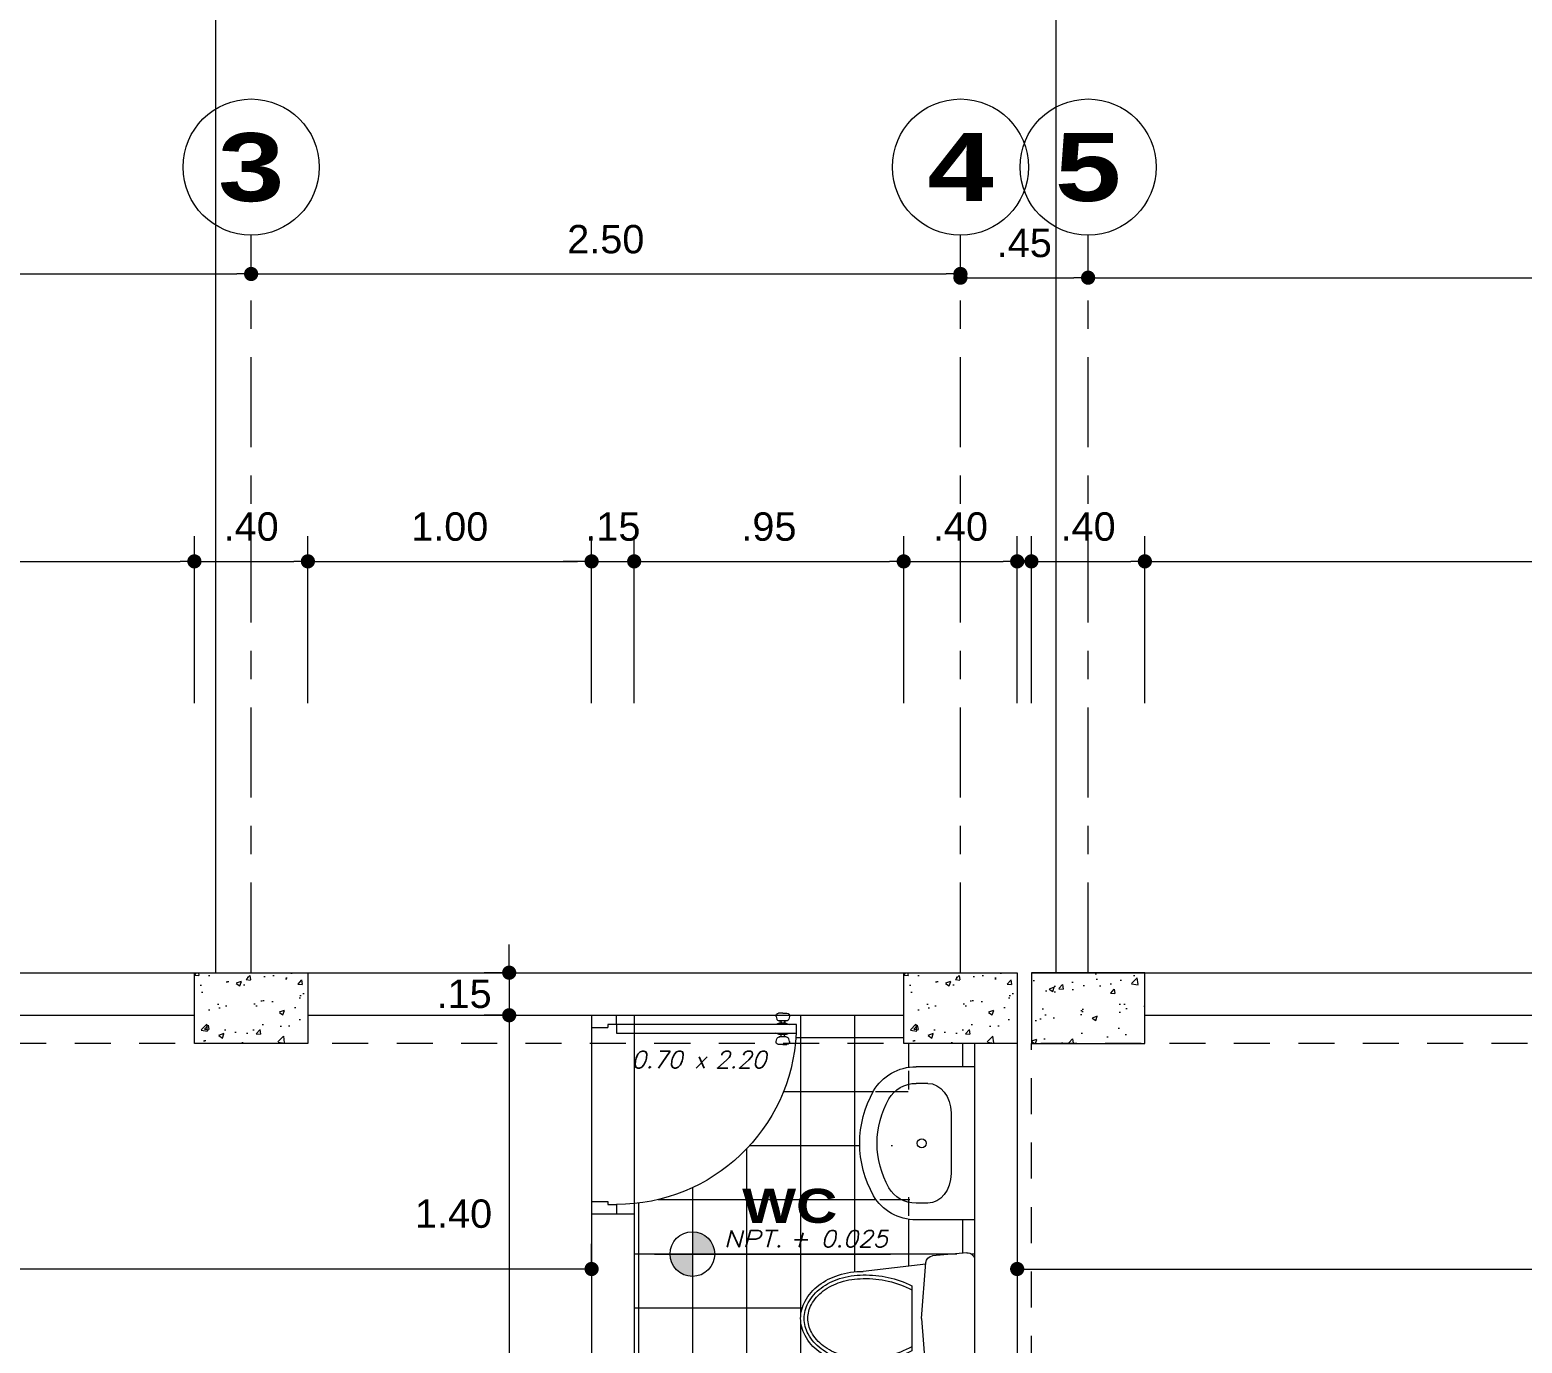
# Model space of a CAD drawing. Header units: millimetres. Extents: x 2178 to 2304, y 1220 to 1359.
# Drawn here: x 2190.05 to 2195.31, y 1342.66 to 1347.29 of the extents above; entities that cross this region are included whole.
import ezdxf
from ezdxf.enums import TextEntityAlignment as Align

# ---------------------------------------------------------------- set-up
doc = ezdxf.new("R2010")
doc.units = ezdxf.units.MM
doc.linetypes.add('CENTER', pattern=[50.800000000000004, 31.75, -6.35, 6.35, -6.35])
doc.linetypes.add('HIDDEN', pattern=[9.524999999999999, 6.35, -3.175])
doc.layers.get('0').update_dxf_attribs({"lineweight": 0})
for name, color, linetype, lineweight in [('carpinteria', 12, 'Continuous', 5), ('COTAS', 40, 'Continuous', 20), ('Ejes22', 50, 'CENTER', 9), ('Mobiliario', 52, 'Continuous', 5), ('pisos....', 8, 'Continuous', 5), ('PLUMA 1', 46, 'Continuous', 13), ('PLUMA 7', 10, 'Continuous', 0), ('PLUMA4', 160, 'Continuous', 40), ('PROY', 13, 'HIDDEN', 13), ('TEXTO', 5, 'Continuous', 18), ('TEXTOS', 42, 'Continuous', 13)]:
    doc.layers.add(name, color=color, linetype=linetype, lineweight=lineweight)
doc.styles.add('ARIAL', font='arial.ttf')
doc.styles.add('ARIAL-N', font='arialbd.ttf')
doc.styles.add('ARIALCH', font='arialbd.ttf', dxfattribs={"width": 1.25})
doc.styles.add('SIMPLEX', font='simplex.shx', dxfattribs={"width": 1.2, "oblique": 15})
doc.dimstyles.new('RPM 50', dxfattribs={"dimtxt": 0.1, "dimasz": 0.05, "dimexe": 0.08849999999999973, "dimexo": 0.1535, "dimgap": 0.07099999999999997, "dimtad": 2, "dimtih": 1, "dimtoh": 1, "dimzin": 4, "dimdsep": 46, "dimtxsty": 'ARIAL', "dimblk": 'DOT', "dimcen": 0.4, "dimdle": 0.25, "dimclrd": 8, "dimclre": 8, "dimclrt": 9, "dimadec": 0, "dimazin": 0, "dimtfac": 1, "dimtix": 1, "dimtmove": 0, "dimatfit": 3, "dimldrblk": 'DOT', "dimfxl": 0, "dimlwd": 0, "dimlwe": 0, "dimarcsym": 0})
pattern_1 = [(49.99999999999999, (1024.543095671087, -426.9564722311436), (0.182184668996004, -0.01593908553890309), [0.01905, -0.20955]), (355, (1024.543095671087, -426.9564722311436), (-0.03524342142496934, 0.1910568452390352), [0.01524, -0.16764058417]), (100.4514447, (1024.558277678087, -426.9578004846437), (0.1469412470903533, 0.1751177519121951), [0.01619000879999999, -0.1780902445999999]), (46.18420000000001, (1024.543095671087, -426.9056722311436), (0.2710790408921299, -0.04204232793272715), [0.028575, -0.314325]), (96.63555760999992, (1024.565685571087, -426.9091757311437), (0.237404134051503, 0.2474261245977215), [0.02428502314, -0.26713560816]), (351.1841511700001, (1024.543095671087, -426.9056722311436), (0.237404134064977, 0.2474261245855326), [0.02285996707, -0.25145973192]), (21, (1024.568495671087, -426.9183722311436), (0.1516143912691325, -0.1022651981870876), [0.01905, -0.20955]), (326.0000000000001, (1024.568495671087, -426.9183722311436), (0.06180202834764707, 0.1841879661223193), [0.01524, -0.16764]), (71.45144499999999, (1024.581130203687, -426.9268943310435), (0.2134164192787162, 0.08192276888590524), [0.0161900088, -0.1780899376]), (37.50000000000001, (1024.543095671087, -426.9564722311436), (0.003088603250591816, 0.0845550388731531), [0, -0.165608, 0, -0.17018, 0, -0.168275]), (7.499999999999999, (1024.543095671087, -426.9564722311436), (0.06681966251030574, 0.1001805748181195), [0, -0.09702799999999999, 0, -0.161798, 0, -0.06413500000000001]), (327.5, (1024.486453671087, -426.9564722311436), (0.1355905951668714, -0.005728743992673458), [0, -0.0635, 0, -0.19812, 0, -0.26289]), (317.5, (1024.461053671087, -426.9564722311436), (0.148129181386018, 0.02542649103333302), [0, -0.08255, 0, -0.131572, 0, -0.18669])]

# ---------------------------------------------------------------- blocks, each defined once
blk = doc.blocks.new('puerta de 0.80')
for p, q in [((0, 0.7578726278069325), (0, 0.8078726278070008)), ((0, 0.05787262780700075), (0, 0.8078726278070008)), ((0.1000000000000227, 0.770372627806978), (0.1000000000000227, 0.8078726278070008)), ((0, 0.7578726278069325), (0.06500000000005457, 0.7578726278069325)), ((0.06500000000005457, 0.7578726278069325), (0.06500000000005457, 0.770372627806978)), ((0.06500000000005457, 0.770372627806978), (0.1000000000000227, 0.770372627806978)), ((0.7699992280930701, 0.1257452267906274), (0.753031481821381, 0.1257452267906274)), ((0.7699992280930701, 0.1257452267906274), (0.7869669743646455, 0.1257452267906274)), ((0.1000000000000227, 0.08037262780703713), (0.8250000000000455, 0.08037262780703713)), ((0.1000000000000227, 0.04537262780695528), (0.1000000000000227, 0.08037262780703713)), ((0.743372223558481, 0.1131570363396577), (0.7462233707656196, 0.1025164101029077)), ((0.7820575276252839, 0.09510460055400927), (0.7558826290285197, 0.09510460055400927)), ((0.7558826290285197, 0.09510460055400927), (0.7579409285608563, 0.09510460055400927)), ((0.7820575276252839, 0.08545825626470105), (0.7558826290285197, 0.08545825626470105)), ((0.762940928560738, 0.09010460055401381), (0.762940928560738, 0.08545825626470105)), ((0.7770575276252885, 0.09010460055401381), (0.7770575276252885, 0.08545825626470105)), ((0.7841158271576205, 0.09510460055400927), (0.7820575276252839, 0.09510460055400927)), ((0.7966262326275455, 0.1131570363396577), (0.7937750854204069, 0.1025164101029077)), ((0.8250000000000455, 0.08037262780703713), (0.8250000000000455, 0.04537262780695528)), ((0, 0.007872627806932542), (0, 0.05787262780700075)), ((0, 0.05787262780700075), (0.06500000000005457, 0.05787262780700075)), ((0.06500000000005457, 0.04537262780695528), (0.06500000000005457, 0.05787262780700075)), ((0.1000000000000227, 0.04537262780695528), (0.06500000000005457, 0.04537262780695528)), ((0.8250000000000455, 0.04537262780695528), (0.1000000000000227, 0.04537262780695528)), ((0.1000000000000227, 0.04537262780695528), (0.1000000000000227, 0.007872627806932542)), ((0.743372223558481, 0.01258821927433473), (0.7462233707656196, 0.02322884551108473)), ((0.7699992280930701, 2.882325134123676e-08), (0.753031481821381, 2.882325134123676e-08)), ((0.7820575276252839, 0.04028699934929136), (0.7558826290285197, 0.04028699934929136)), ((0.7820575276252839, 0.03064065505998315), (0.7558826290285197, 0.03064065505998315)), ((0.7558826290285197, 0.03064065505998315), (0.7579409285608563, 0.03064065505998315)), ((0.762940928560738, 0.0356406550599786), (0.762940928560738, 0.04028699934929136)), ((0.7699992280930701, 2.882325134123676e-08), (0.7869669743646455, 2.882325134123676e-08)), ((0.8250000000000455, 0.04537262780695528), (0.7720000000000482, 0.04537262780695528)), ((0.7770575276252885, 0.0356406550599786), (0.7770575276252885, 0.04028699934929136)), ((0.7841158271576205, 0.03064065505998315), (0.7820575276252839, 0.03064065505998315)), ((0.7966262326275455, 0.01258821927433473), (0.7937750854204069, 0.02322884551108473))]:
    blk.add_line(p, q)
at = {"linetype": 'Continuous', "lineweight": 0}
for p, q in [((0.7558826290285197, 0.08545825626470105), (0.7419099796773025, 0.08037262780692345)), ((0.7820575276252839, 0.08545825626470105), (0.796030176976501, 0.08037262780692345)), ((0.7558826290285197, 0.04028699934929136), (0.7419099796773025, 0.04537262780695528)), ((0.7820575276252839, 0.04028699934929136), (0.796030176976501, 0.04537262780695528))]:
    blk.add_line(p, q, dxfattribs=at)
for centre, radius, start, end in [((0.1000000000000227, 0.04537262780695528), 0.725, 2.767078666097358, 90), ((0.753031481821381, 0.1157452267906365), 0.01, 90, 195.0000000000087), ((0.7869669743646455, 0.1157452267906365), 0.01, 344.9999999999912, 90), ((0.7558826290285197, 0.1051046005540002), 0.01, 195.0000000001698, 270), ((0.7579409285607426, 0.09010460055401381), 0.005, 0, 90), ((0.7820575276252839, 0.09010460055401381), 0.005, 90, 180), ((0.7841158271575068, 0.1051046005540002), 0.01, 270, 344.9999999998302), ((0.753031481821381, 0.01000002882324225), 0.01, 164.9999999999913, 270), ((0.7558826290285197, 0.02064065505999224), 0.01, 90, 164.9999999998302), ((0.7579409285607426, 0.0356406550599786), 0.005, 270, 0), ((0.7820575276252839, 0.0356406550599786), 0.005, 180, 270), ((0.7841158271575068, 0.02064065505999224), 0.01, 15.00000000016984, 90), ((0.7869669743646455, 0.01000002882324225), 0.01, 270, 15.00000000000872)]:
    blk.add_arc(centre, radius, start, end)
blk = doc.blocks.new('P')
at = {"style": 'SIMPLEX', "oblique": 15}
blk.add_text('x', height=0.06, dxfattribs=at).set_placement((-0.01697368369676155, 0.0255492955629677))
blk.add_attdef('L', text='', height=0.06, dxfattribs=at).set_placement((-0.057659880294743, 0.02554929556297481), align=Align.RIGHT)
blk.add_attdef('H', (0.05806964743619147, 0.02554929556297481), '', height=0.06, dxfattribs=at)
blk = doc.blocks.new('LAVATORIO')
at = {"layer": 'PLUMA 1', "linetype": 'Continuous', "lineweight": 20}
for p, q in [((-0.2999934783219942, 0.2071363636785648), (-0.2999934783219942, -0.02195454545901754)), ((-0.2999934783219942, 0.2071363636785648), (0.2999934783219942, 0.2071363636785648)), ((0.2999934783219942, 0.2071363636785648), (0.2999934783219942, -0.02195454545901754)), ((-0.1188260869807323, 0.1148181818415779), (0.1188260869807323, 0.1148181818415779)), ((-0.234782608743501, 0.02386363636850319), (-0.234782608743501, -0.02195454545901754)), ((0.234782608743501, 0.02386363636850319), (0.234782608743501, -0.02195454545901754))]:
    blk.add_line(p, q, dxfattribs=at)
blk.add_circle((0, 0), 0.01750000000356522, dxfattribs=at)
at = {"layer": 'PLUMA 1', "linetype": 'Continuous', "lineweight": 20, "extrusion": (0, 0, -1)}
for centre, major_axis, ratio, start_param, end_param in [((-0.1188260869807323, 0.02386363636850319), (0.1159565217627687, 2.11200665065676e-14), 0.7846746081733931, 3.141592653590338, 4.712388980384833), ((0.1188260869807323, 0.02386363636850319), (-0.1159565217627687, 9.952126509930016e-14), 0.7846746081733929, 1.570796326794223, 3.1415926535887), ((-0.1188521754517069, -0.02195454545901754), (2.795176774598603e-13, 0.1893818215381344), 0.9565217391304283, 3.638567482427635, 4.712388980383277), ((-0.1188521754517069, -0.02195454545901754), (-1.25662522260505e-12, 0.1212000033427651), 0.9565217391302343, 3.638567482442401, 4.712388980394607), ((0.1188521754517069, -0.02195454545901754), (1.256475748923904e-12, 0.1212000033427651), 0.9565217391302343, 1.57079632678498, 2.644617824737187), ((0.1188521754517069, -0.02195454545901754), (-2.791350386132135e-13, 0.1893818215381344), 0.9565217391304283, 1.570796326796306, 2.64461782475195), ((0, 0.2071363636785648), (-2.207522384136759e-16, 0.3818181859691521), 0.9565217391303741, 2.64461781258921, 3.638567494590378), ((0, 0.2071363636785648), (1.873049312265182e-16, 0.4500000041648561), 0.9565217391303545, 2.644617814432515, 3.638567492747071)]:
    blk.add_ellipse(centre, major_axis=major_axis, ratio=ratio, start_param=start_param, end_param=end_param, dxfattribs=at)
blk = doc.blocks.new('A$C17BD6781')
at = {"layer": 'Mobiliario', "linetype": 'Continuous'}
for p, q in [((0.0470258381902795, 0.2024778968581415), (0.07702583819028064, 0.4624778968581325)), ((0.4970258381902681, 0.2024778968581415), (0.467025838190267, 0.4624778968581325)), ((0.1371245447934086, 0.2600000207519599), (0.406927131587139, 0.2600000207519599)), ((0.2720258381902738, 0.2200000207519395), (0.04046188830088226, 0.2019667219995256)), ((0.2720258381902738, 0.2200000207519395), (0.5035897880796654, 0.2019667219995256)), ((2.658856601556181e-08, 0.03271609313324575), (0.01291432294007677, 0.1747733529997788)), ((0.5440516497919816, 0.03271609313324575), (0.5311373534404709, 0.1747733529997788)), ((0.0298768227825974, 2.075196903206233e-08), (0.5141748535979502, 2.075196903206233e-08))]:
    blk.add_line(p, q, dxfattribs=at)
for points in [[(0.467025838190267, 0.4624778968581325, 0.07568148098942781), (0.4514763274974598, 0.564619449634364, 0.08594715031423093), (0.409911660521658, 0.6457161817953931, 0.1060218382171382), (0.3436150782673906, 0.7032144903049868, 0.1264657149685374), (0.2720258381902738, 0.7216159645624032, 0.1264657149685252), (0.2004365981131571, 0.7032144903049868, 0.1060218382171112), (0.1341400158588897, 0.6457161817953931, 0.08594715031425326), (0.09257534888308783, 0.564619449634364, 0.07568148098944026), (0.07702583819028064, 0.4624778968581325, 0.07568148098943636)], [(0.4520258381902806, 0.4624778968581325, 0.0756814809893859), (0.4371558434836231, 0.5601558482174767, 0.08594715031428633), (0.3979260275471859, 0.6366970575473658, 0.1060218382171535), (0.3363817185640983, 0.6900737708649274, 0.1264657149685132), (0.2720258381902738, 0.7066159645624168, 0.1264657149686313), (0.2076699578163925, 0.6900737708648705, 0.1060218382170392), (0.1461256488333618, 0.6366970575473658, 0.08594715031415015), (0.1068958328969813, 0.5601558482175903, 0.07568148098951734), (0.092025838190267, 0.4624778968581325, 0.07568148098951734)], [(0.4370258381902659, 0.4624778968581325, 0.07568148098938046), (0.422835359469758, 0.5556922468005894, 0.08594715031429338), (0.3859403945727138, 0.6276779332993385, 0.1060218382171472), (0.3291483588608344, 0.6769330514248111, 0.1264657149685263), (0.2720258381902738, 0.6916159645624305, 0.1264657149686292), (0.2149033175196564, 0.6769330514248111, 0.1060218382170225), (0.1581112818078338, 0.6276779332993385, 0.08594715031417827), (0.1212163169108464, 0.5556922468007031, 0.07568148098950629), (0.1070258381902818, 0.4624778968581325, 0.07568148098950629)]]:
    blk.add_lwpolyline(points, format="xyb", dxfattribs=at)
for centre, radius, start, end in [((0.5137349313203856, 0.4501454030077241), 0.4218893808016409, 178.3249151335759, 206.7885795011672), ((0.5137349313203856, 0.4501454030077241), 0.4068893808016409, 178.3249151335759, 207.8601275501853), ((0.03031674506016202, 0.4501454030077241), 0.4068893808016409, 332.1398724498131, 1.675084866424104), ((0.03031674506016202, 0.4501454030077241), 0.4218893808016409, 333.2114204988328, 1.675084866424104), ((0.04279111913410816, 0.1720572806184748), 0.03, 94.45298473469602, 174.8055710922652), ((0.5012605572464395, 0.1720572806184748), 0.03, 5.194428907734862, 85.54701526530398), ((0.0298768227825974, 0.03000002075194175), 0.03, 174.8055710922652, 270), ((0.5141748535979502, 0.03000002075194175), 0.03, 270, 5.194428907734862)]:
    blk.add_arc(centre, radius, start, end, dxfattribs=at)
blk = doc.blocks.new('N')
at = {"linetype": 'Continuous'}
h = blk.add_hatch(color=256, dxfattribs=at)
h.paths.add_polyline_path([(0, 0.1000000000000085), (0, 0), (0.1000000000000014, 0, 0.4142135623730981)])
h.paths.add_polyline_path([(-0.1000000000000014, 0, 0.4142135623730981), (0, -0.1000000000000085), (0, 0)])
for points in [[(0, 0.1700000000000017), (0, -0.1700000000000017)], [(-0.1700000000000017, 0), (0.8870854846603891, 0)]]:
    blk.add_lwpolyline(points)
blk.add_circle((0, 0), 0.1)
at = {"color": 64, "style": 'SIMPLEX', "oblique": 15, "width": 1.2}
blk.add_text('NPT.', height=0.075, dxfattribs=at).set_placement((0.1397908554024241, 0.03140925992012455))
at = {"color": 64, "style": 'SIMPLEX', "oblique": 15, "width": 1.062312430358449}
blk.add_attdef('NIV', text='', height=0.075, dxfattribs=at).set_placement((0.434891932751043, 0.03140925992012455), (0.8749927967566862, 0.03140925992012455), align=Align.FIT)
blk = doc.blocks.new('_DOT')
at = {"color": 0, "linetype": 'ByBlock'}
blk.add_line((-0.5, 0), (-1, 0), dxfattribs=at)
at = {"color": 0, "linetype": 'ByBlock', "const_width": 0.5}
blk.add_lwpolyline([(-0.25, 0, 1), (0.25, 0, 1)], format="xyb", close=True, dxfattribs=at)
blk = doc.blocks.new('*D156')
at = {"color": 8, "lineweight": 0}
for p, q in [((2187.87631320559, 1346.432870789834), (2187.87631320559, 1346.521370789834)), ((2190.82631320559, 1346.432870789834), (2190.82631320559, 1346.521370789834)), ((2187.92631320559, 1346.432870789834), (2190.77631320559, 1346.432870789834))]:
    blk.add_line(p, q, dxfattribs=at)
at = {"layer": 'Defpoints', "color": 0}
for p in [(2190.82631320559, 1346.432870789833), (2190.82631320559, 1346.432870789834), (2187.87631320559, 1346.343820491398)]:
    blk.add_point(p, dxfattribs=at)
at = {"color": 8, "lineweight": 0, "xscale": 0.05, "yscale": 0.05, "zscale": 0.05, "rotation": 180}
blk.add_blockref('_DOT', (2187.87631320559, 1346.432870789834), dxfattribs=at)
at = {"color": 8, "lineweight": 0, "xscale": 0.05, "yscale": 0.05, "zscale": 0.05}
blk.add_blockref('_DOT', (2190.82631320559, 1346.432870789834), dxfattribs=at)
at = {"color": 9, "insert": (2189.35131320559, 1346.554928088606), "char_height": 0.1, "attachment_point": 5, "style": 'ARIAL'}
blk.add_mtext('2.95', dxfattribs=at)
blk = doc.blocks.new('*D157')
at = {"color": 8, "lineweight": 0}
for p, q in [((2190.82631320559, 1346.432870789834), (2190.82631320559, 1346.521370789834)), ((2193.32631320559, 1346.432870789834), (2193.32631320559, 1346.521370789834)), ((2190.87631320559, 1346.432870789834), (2193.27631320559, 1346.432870789834))]:
    blk.add_line(p, q, dxfattribs=at)
at = {"layer": 'Defpoints', "color": 0}
for p in [(2190.82631320559, 1346.432870789833), (2193.32631320559, 1346.432870789834), (2193.32631320559, 1346.419712895096)]:
    blk.add_point(p, dxfattribs=at)
at = {"color": 8, "lineweight": 0, "xscale": 0.05, "yscale": 0.05, "zscale": 0.05, "rotation": 180}
blk.add_blockref('_DOT', (2190.82631320559, 1346.432870789834), dxfattribs=at)
at = {"color": 8, "lineweight": 0, "xscale": 0.05, "yscale": 0.05, "zscale": 0.05}
blk.add_blockref('_DOT', (2193.32631320559, 1346.432870789834), dxfattribs=at)
at = {"color": 9, "insert": (2192.07631320559, 1346.554928088606), "char_height": 0.1, "attachment_point": 5, "style": 'ARIAL'}
blk.add_mtext('2.50', dxfattribs=at)
blk = doc.blocks.new('*D158')
at = {"color": 8, "lineweight": 0}
for p, q in [((2193.32631320559, 1346.419712895097), (2193.32631320559, 1346.508212895097)), ((2193.77631320559, 1346.419712895097), (2193.77631320559, 1346.508212895097)), ((2193.376313205591, 1346.419712895097), (2193.72631320559, 1346.419712895097))]:
    blk.add_line(p, q, dxfattribs=at)
at = {"layer": 'Defpoints', "color": 0}
for p in [(2193.32631320559, 1346.419712895096), (2193.77631320559, 1346.419712895096), (2193.77631320559, 1346.419712895097)]:
    blk.add_point(p, dxfattribs=at)
at = {"color": 8, "lineweight": 0, "xscale": 0.05, "yscale": 0.05, "zscale": 0.05, "rotation": 180}
blk.add_blockref('_DOT', (2193.32631320559, 1346.419712895097), dxfattribs=at)
at = {"color": 8, "lineweight": 0, "xscale": 0.05, "yscale": 0.05, "zscale": 0.05}
blk.add_blockref('_DOT', (2193.77631320559, 1346.419712895097), dxfattribs=at)
at = {"color": 9, "insert": (2193.55131320559, 1346.541565555397), "char_height": 0.1, "attachment_point": 5, "style": 'ARIAL'}
blk.add_mtext('.45', dxfattribs=at)
blk = doc.blocks.new('*D159')
at = {"color": 8, "lineweight": 0}
for p, q in [((2193.77631320559, 1346.419712895097), (2193.77631320559, 1346.508212895097)), ((2198.47631320559, 1346.419712895097), (2198.47631320559, 1346.508212895097)), ((2193.82631320559, 1346.419712895097), (2198.42631320559, 1346.419712895097))]:
    blk.add_line(p, q, dxfattribs=at)
at = {"layer": 'Defpoints', "color": 0}
for p in [(2193.77631320559, 1346.419712895096), (2198.47631320559, 1346.419712895096), (2198.47631320559, 1346.419712895097)]:
    blk.add_point(p, dxfattribs=at)
at = {"color": 8, "lineweight": 0, "xscale": 0.05, "yscale": 0.05, "zscale": 0.05, "rotation": 180}
blk.add_blockref('_DOT', (2193.77631320559, 1346.419712895097), dxfattribs=at)
at = {"color": 8, "lineweight": 0, "xscale": 0.05, "yscale": 0.05, "zscale": 0.05}
blk.add_blockref('_DOT', (2198.47631320559, 1346.419712895097), dxfattribs=at)
at = {"color": 9, "insert": (2196.12631320559, 1346.541770193869), "char_height": 0.1, "attachment_point": 5, "style": 'ARIAL'}
blk.add_mtext('4.70', dxfattribs=at)
blk = doc.blocks.new('*D181')
at = {"color": 8, "lineweight": 0}
for p, q in [((2188.07631320559, 1344.919712895096), (2188.07631320559, 1345.508212895096)), ((2190.62631320559, 1344.919712895096), (2190.62631320559, 1345.508212895096)), ((2188.12631320559, 1345.419712895096), (2190.57631320559, 1345.419712895096))]:
    blk.add_line(p, q, dxfattribs=at)
at = {"layer": 'Defpoints', "color": 0}
for p in [(2190.62631320559, 1345.419712895096), (2188.07631320559, 1343.969712895096), (2190.62631320559, 1343.969712895096)]:
    blk.add_point(p, dxfattribs=at)
at = {"color": 8, "lineweight": 0, "xscale": 0.05, "yscale": 0.05, "zscale": 0.05, "rotation": 180}
blk.add_blockref('_DOT', (2188.07631320559, 1345.419712895096), dxfattribs=at)
at = {"color": 8, "lineweight": 0, "xscale": 0.05, "yscale": 0.05, "zscale": 0.05}
blk.add_blockref('_DOT', (2190.62631320559, 1345.419712895096), dxfattribs=at)
at = {"color": 9, "insert": (2189.35131320559, 1345.541770193869), "char_height": 0.1, "attachment_point": 5, "style": 'ARIAL'}
blk.add_mtext('2.55', dxfattribs=at)
blk = doc.blocks.new('*D182')
at = {"color": 8, "lineweight": 0}
for p, q in [((2190.62631320559, 1344.919712895096), (2190.62631320559, 1345.508212895096)), ((2191.02631320559, 1344.919712895096), (2191.02631320559, 1345.508212895096)), ((2190.67631320559, 1345.419712895096), (2190.97631320559, 1345.419712895096))]:
    blk.add_line(p, q, dxfattribs=at)
at = {"layer": 'Defpoints', "color": 0}
for p in [(2191.02631320559, 1345.419712895096), (2190.62631320559, 1343.969712895096), (2191.02631320559, 1343.969712895096)]:
    blk.add_point(p, dxfattribs=at)
at = {"color": 8, "lineweight": 0, "xscale": 0.05, "yscale": 0.05, "zscale": 0.05, "rotation": 180}
blk.add_blockref('_DOT', (2190.62631320559, 1345.419712895096), dxfattribs=at)
at = {"color": 8, "lineweight": 0, "xscale": 0.05, "yscale": 0.05, "zscale": 0.05}
blk.add_blockref('_DOT', (2191.02631320559, 1345.419712895096), dxfattribs=at)
at = {"color": 9, "insert": (2190.82631320559, 1345.541770193869), "char_height": 0.1, "attachment_point": 5, "style": 'ARIAL'}
blk.add_mtext('.40', dxfattribs=at)
blk = doc.blocks.new('*D183')
at = {"color": 8, "lineweight": 0}
for p, q in [((2191.02631320559, 1344.919712895096), (2191.02631320559, 1345.508212895096)), ((2192.02631320559, 1344.919712895096), (2192.02631320559, 1345.508212895096)), ((2191.07631320559, 1345.419712895096), (2191.97631320559, 1345.419712895096))]:
    blk.add_line(p, q, dxfattribs=at)
at = {"layer": 'Defpoints', "color": 0}
for p in [(2192.02631320559, 1345.419712895096), (2191.02631320559, 1343.969712895096), (2192.02631320559, 1343.119712895096)]:
    blk.add_point(p, dxfattribs=at)
at = {"color": 8, "lineweight": 0, "xscale": 0.05, "yscale": 0.05, "zscale": 0.05, "rotation": 180}
blk.add_blockref('_DOT', (2191.02631320559, 1345.419712895096), dxfattribs=at)
at = {"color": 8, "lineweight": 0, "xscale": 0.05, "yscale": 0.05, "zscale": 0.05}
blk.add_blockref('_DOT', (2192.02631320559, 1345.419712895096), dxfattribs=at)
at = {"color": 9, "insert": (2191.52631320559, 1345.541770193869), "char_height": 0.1, "attachment_point": 5, "style": 'ARIAL'}
blk.add_mtext('1.00', dxfattribs=at)
blk = doc.blocks.new('*D184')
at = {"color": 8, "lineweight": 0}
for p, q in [((2192.02631320559, 1344.919712895096), (2192.02631320559, 1345.508212895096)), ((2192.17631320559, 1344.919712895096), (2192.17631320559, 1345.508212895096)), ((2191.97631320559, 1345.419712895096), (2191.92631320559, 1345.419712895096)), ((2192.02631320559, 1345.419712895096), (2192.17631320559, 1345.419712895096)), ((2192.22631320559, 1345.419712895096), (2192.27631320559, 1345.419712895096))]:
    blk.add_line(p, q, dxfattribs=at)
at = {"layer": 'Defpoints', "color": 0}
for p in [(2192.17631320559, 1345.419712895096), (2192.02631320559, 1343.119712895096), (2192.17631320559, 1343.119712895096)]:
    blk.add_point(p, dxfattribs=at)
at = {"color": 8, "lineweight": 0, "xscale": 0.05, "yscale": 0.05, "zscale": 0.05}
blk.add_blockref('_DOT', (2192.02631320559, 1345.419712895096), dxfattribs=at)
at = {"color": 8, "lineweight": 0, "xscale": 0.05, "yscale": 0.05, "zscale": 0.05, "rotation": 180}
blk.add_blockref('_DOT', (2192.17631320559, 1345.419712895096), dxfattribs=at)
at = {"color": 9, "insert": (2192.10131320559, 1345.541770193869), "char_height": 0.1, "attachment_point": 5, "style": 'ARIAL'}
blk.add_mtext('.15', dxfattribs=at)
blk = doc.blocks.new('*D185')
at = {"color": 8, "lineweight": 0}
for p, q in [((2192.17631320559, 1344.919712895096), (2192.17631320559, 1345.508212895096)), ((2193.12631320559, 1344.919712895096), (2193.12631320559, 1345.508212895096)), ((2192.22631320559, 1345.419712895096), (2193.07631320559, 1345.419712895096))]:
    blk.add_line(p, q, dxfattribs=at)
at = {"layer": 'Defpoints', "color": 0}
for p in [(2193.12631320559, 1345.419712895096), (2193.12631320559, 1343.969712895096), (2192.17631320559, 1343.119712895096)]:
    blk.add_point(p, dxfattribs=at)
at = {"color": 8, "lineweight": 0, "xscale": 0.05, "yscale": 0.05, "zscale": 0.05, "rotation": 180}
blk.add_blockref('_DOT', (2192.17631320559, 1345.419712895096), dxfattribs=at)
at = {"color": 8, "lineweight": 0, "xscale": 0.05, "yscale": 0.05, "zscale": 0.05}
blk.add_blockref('_DOT', (2193.12631320559, 1345.419712895096), dxfattribs=at)
at = {"color": 9, "insert": (2192.65131320559, 1345.541770193869), "char_height": 0.1, "attachment_point": 5, "style": 'ARIAL'}
blk.add_mtext('.95', dxfattribs=at)
blk = doc.blocks.new('*D186')
at = {"color": 8, "lineweight": 0}
for p, q in [((2193.12631320559, 1344.919712895096), (2193.12631320559, 1345.508212895096)), ((2193.526313205591, 1344.919712895096), (2193.526313205591, 1345.508212895096)), ((2193.17631320559, 1345.419712895096), (2193.47631320559, 1345.419712895096))]:
    blk.add_line(p, q, dxfattribs=at)
at = {"layer": 'Defpoints', "color": 0}
for p in [(2193.526313205591, 1345.419712895096), (2193.12631320559, 1343.969712895096), (2193.526313205591, 1343.969712895096)]:
    blk.add_point(p, dxfattribs=at)
at = {"color": 8, "lineweight": 0, "xscale": 0.05, "yscale": 0.05, "zscale": 0.05, "rotation": 180}
blk.add_blockref('_DOT', (2193.12631320559, 1345.419712895096), dxfattribs=at)
at = {"color": 8, "lineweight": 0, "xscale": 0.05, "yscale": 0.05, "zscale": 0.05}
blk.add_blockref('_DOT', (2193.526313205591, 1345.419712895096), dxfattribs=at)
at = {"color": 9, "insert": (2193.32631320559, 1345.541770193869), "char_height": 0.1, "attachment_point": 5, "style": 'ARIAL'}
blk.add_mtext('.40', dxfattribs=at)
blk = doc.blocks.new('*D187')
at = {"color": 8, "lineweight": 0}
for p, q in [((2193.57631320559, 1344.919712895096), (2193.57631320559, 1345.508212895096)), ((2193.97631320559, 1344.919712895096), (2193.97631320559, 1345.508212895096)), ((2193.62631320559, 1345.419712895096), (2193.92631320559, 1345.419712895096))]:
    blk.add_line(p, q, dxfattribs=at)
at = {"layer": 'Defpoints', "color": 0}
for p in [(2193.97631320559, 1345.419712895096), (2193.57631320559, 1343.969712895096), (2193.97631320559, 1343.969712895096)]:
    blk.add_point(p, dxfattribs=at)
at = {"color": 8, "lineweight": 0, "xscale": 0.05, "yscale": 0.05, "zscale": 0.05, "rotation": 180}
blk.add_blockref('_DOT', (2193.57631320559, 1345.419712895096), dxfattribs=at)
at = {"color": 8, "lineweight": 0, "xscale": 0.05, "yscale": 0.05, "zscale": 0.05}
blk.add_blockref('_DOT', (2193.97631320559, 1345.419712895096), dxfattribs=at)
at = {"color": 9, "insert": (2193.77631320559, 1345.541770193869), "char_height": 0.1, "attachment_point": 5, "style": 'ARIAL'}
blk.add_mtext('.40', dxfattribs=at)
blk = doc.blocks.new('*D188')
at = {"color": 8, "lineweight": 0}
for p, q in [((2193.97631320559, 1344.919712895096), (2193.97631320559, 1345.508212895096)), ((2198.27631320559, 1344.919712895096), (2198.27631320559, 1345.508212895096)), ((2194.026313205591, 1345.419712895096), (2198.22631320559, 1345.419712895096))]:
    blk.add_line(p, q, dxfattribs=at)
at = {"layer": 'Defpoints', "color": 0}
for p in [(2198.27631320559, 1345.419712895096), (2193.97631320559, 1343.969712895096), (2198.27631320559, 1343.969712895096)]:
    blk.add_point(p, dxfattribs=at)
at = {"color": 8, "lineweight": 0, "xscale": 0.05, "yscale": 0.05, "zscale": 0.05, "rotation": 180}
blk.add_blockref('_DOT', (2193.97631320559, 1345.419712895096), dxfattribs=at)
at = {"color": 8, "lineweight": 0, "xscale": 0.05, "yscale": 0.05, "zscale": 0.05}
blk.add_blockref('_DOT', (2198.27631320559, 1345.419712895096), dxfattribs=at)
at = {"color": 9, "insert": (2196.12631320559, 1345.541804300281), "char_height": 0.1, "attachment_point": 5, "style": 'ARIAL'}
blk.add_mtext('4.30', dxfattribs=at)
blk = doc.blocks.new('*D136')
at = {"color": 8, "lineweight": 0}
for p, q in [((2184.77631320559, 1342.870147454267), (2184.77631320559, 1343.013683866324)), ((2192.02631320559, 1342.925183866324), (2192.02631320559, 1343.013683866324)), ((2191.97631320559, 1342.925183866324), (2184.82631320559, 1342.925183866324))]:
    blk.add_line(p, q, dxfattribs=at)
at = {"layer": 'Defpoints', "color": 0}
for p in [(2184.77631320559, 1342.925183866324), (2192.02631320559, 1342.832501028729), (2184.77631320559, 1342.716647454268)]:
    blk.add_point(p, dxfattribs=at)
at = {"color": 8, "lineweight": 0, "xscale": 0.05, "yscale": 0.05, "zscale": 0.05, "rotation": 180}
blk.add_blockref('_DOT', (2184.77631320559, 1342.925183866324), dxfattribs=at)
at = {"color": 8, "lineweight": 0, "xscale": 0.05, "yscale": 0.05, "zscale": 0.05}
blk.add_blockref('_DOT', (2192.02631320559, 1342.925183866324), dxfattribs=at)
at = {"color": 9, "insert": (2188.40131320559, 1343.047241165096), "char_height": 0.1, "attachment_point": 5, "style": 'ARIAL'}
blk.add_mtext('7.25', dxfattribs=at)
blk = doc.blocks.new('*D137')
at = {"color": 8, "lineweight": 0}
for p, q in [((2191.735834464883, 1344.019712895097), (2191.735834464883, 1344.069712895097)), ((2191.735834464883, 1343.969712895097), (2191.647334464883, 1343.969712895097)), ((2191.735834464883, 1343.969712895097), (2191.735834464883, 1343.819712895097)), ((2191.735834464883, 1343.819712895097), (2191.647334464883, 1343.819712895097)), ((2191.735834464883, 1343.769712895097), (2191.735834464883, 1343.719712895097))]:
    blk.add_line(p, q, dxfattribs=at)
at = {"layer": 'Defpoints', "color": 0}
for p in [(2191.795012138966, 1343.969712895097), (2191.735834464883, 1343.819712895097), (2191.795012138966, 1343.819712895097)]:
    blk.add_point(p, dxfattribs=at)
at = {"color": 8, "lineweight": 0, "xscale": 0.05, "yscale": 0.05, "zscale": 0.05}
for p, rotation in [((2191.735834464883, 1343.969712895097), 270), ((2191.735834464883, 1343.819712895097), 90)]:
    blk.add_blockref('_DOT', p, dxfattribs=dict(at, rotation=rotation))
at = {"color": 9, "insert": (2191.576874028321, 1343.894712895096), "char_height": 0.1, "attachment_point": 5, "style": 'ARIAL'}
blk.add_mtext('.15', dxfattribs=at)
blk = doc.blocks.new('*D138')
at = {"color": 8, "lineweight": 0}
for p, q in [((2191.735834464882, 1343.819712895097), (2191.647334464883, 1343.819712895097)), ((2191.735834464882, 1343.769712895097), (2191.735834464882, 1342.469712895097)), ((2192.022813205591, 1342.419712895097), (2191.647334464883, 1342.419712895097))]:
    blk.add_line(p, q, dxfattribs=at)
at = {"layer": 'Defpoints', "color": 0}
for p in [(2191.795012138965, 1343.819712895097), (2191.735834464882, 1342.419712895097), (2192.176313205591, 1342.419712895097)]:
    blk.add_point(p, dxfattribs=at)
at = {"color": 8, "lineweight": 0, "xscale": 0.05, "yscale": 0.05, "zscale": 0.05}
for p, rotation in [((2191.735834464882, 1343.819712895097), 90), ((2191.735834464882, 1342.419712895097), 270)]:
    blk.add_blockref('_DOT', p, dxfattribs=dict(at, rotation=rotation))
at = {"color": 9, "insert": (2191.539834464882, 1343.119712895096), "char_height": 0.1, "attachment_point": 5, "style": 'ARIAL'}
blk.add_mtext('1.40', dxfattribs=at)
blk = doc.blocks.new('*D143')
at = {"color": 8, "lineweight": 0}
for p, q in [((2193.526313205591, 1342.925183866324), (2193.526313205591, 1342.836683866323)), ((2193.576313205591, 1342.925183866324), (2198.47631320559, 1342.925183866324)), ((2198.52631320559, 1342.925183866324), (2198.52631320559, 1342.836683866323))]:
    blk.add_line(p, q, dxfattribs=at)
at = {"layer": 'Defpoints', "color": 0}
for p in [(2193.526313205591, 1342.992623935612), (2198.52631320559, 1342.992623935612), (2198.52631320559, 1342.925183866324)]:
    blk.add_point(p, dxfattribs=at)
at = {"color": 8, "lineweight": 0, "xscale": 0.05, "yscale": 0.05, "zscale": 0.05, "rotation": 180}
blk.add_blockref('_DOT', (2193.526313205591, 1342.925183866324), dxfattribs=at)
at = {"color": 8, "lineweight": 0, "xscale": 0.05, "yscale": 0.05, "zscale": 0.05}
blk.add_blockref('_DOT', (2198.52631320559, 1342.925183866324), dxfattribs=at)
at = {"color": 9, "insert": (2196.026313205591, 1342.803126567551), "char_height": 0.1, "attachment_point": 5, "style": 'ARIAL'}
blk.add_mtext('5.00', dxfattribs=at)

msp = doc.modelspace()

# ---------------------------------------------------------------- hatches: boundary and pattern name
h = msp.add_hatch()
h.set_pattern_fill('AR-B816', color=256)
h.set_pattern_definition([(0, (0, 0), (0, 203.2), []), (90, (0, 0), (-203.2, 203.2), [203.2, -203.2])])
h.paths.add_polyline_path([(2235.820127780556, 1354.823986271195), (2181.776313205592, 1354.82398627122), (2181.77631320559, 1348.969712895096), (2181.77631320559, 1344.148598333296, -0.648231519510081), (2182.176313205589, 1343.969712895096), (2184.77631320559, 1343.969712895096), (2184.77631320559, 1348.969712895096), (2184.77631320559, 1351.823986271249), (2232.176313205591, 1351.823986271249), (2235.820127780552, 1351.823986271246)])
h.paths.add_polyline_path([(2184.688438035058, 1345.437813850076), (2184.932639945017, 1345.437813850076), (2184.932639945017, 1345.643884791413), (2184.688438035058, 1345.643884791413)], flags=24)
h.paths.add_polyline_path([(2181.724983055522, 1343.789712895096), (2182.147643355658, 1343.789712895096), (2182.147643355658, 1344.149712895096), (2181.724983055522, 1344.149712895096)], flags=9)
h = msp.add_hatch()
h.set_pattern_fill('AR-CONC', color=256, scale=0.001)
h.set_pattern_definition([(49.99999999999999, (1022.043095671087, -426.9564722311436), (0.182184668996004, -0.01593908553890309), [0.01905, -0.20955]), (355, (1022.043095671087, -426.9564722311436), (-0.03524342142496934, 0.1910568452390352), [0.01524, -0.16764058417]), (100.4514447, (1022.058277678087, -426.9578004846437), (0.1469412470903533, 0.1751177519121951), [0.01619000879999999, -0.1780902445999999]), (46.18420000000001, (1022.043095671087, -426.9056722311436), (0.2710790408921299, -0.04204232793272715), [0.028575, -0.314325]), (96.63555760999992, (1022.065685571087, -426.9091757311437), (0.237404134051503, 0.2474261245977215), [0.02428502314, -0.26713560816]), (351.1841511700001, (1022.043095671087, -426.9056722311436), (0.237404134064977, 0.2474261245855326), [0.02285996707, -0.25145973192]), (21, (1022.068495671087, -426.9183722311436), (0.1516143912691325, -0.1022651981870876), [0.01905, -0.20955]), (326.0000000000001, (1022.068495671087, -426.9183722311436), (0.06180202834764707, 0.1841879661223193), [0.01524, -0.16764]), (71.45144499999999, (1022.081130203687, -426.9268943310435), (0.2134164192787162, 0.08192276888590524), [0.0161900088, -0.1780899376]), (37.50000000000001, (1022.043095671087, -426.9564722311436), (0.003088603250591816, 0.0845550388731531), [0, -0.165608, 0, -0.17018, 0, -0.168275]), (7.499999999999999, (1022.043095671087, -426.9564722311436), (0.06681966251030574, 0.1001805748181195), [0, -0.09702799999999999, 0, -0.161798, 0, -0.06413500000000001]), (327.5, (1021.986453671087, -426.9564722311436), (0.1355905951668714, -0.005728743992673458), [0, -0.0635, 0, -0.19812, 0, -0.26289]), (317.5, (1021.961053671087, -426.9564722311436), (0.148129181386018, 0.02542649103333302), [0, -0.08255, 0, -0.131572, 0, -0.18669])])
h.paths.add_polyline_path([(2191.02631320559, 1343.719712895096), (2191.02631320559, 1343.969712895096), (2190.62631320559, 1343.969712895096), (2190.62631320559, 1343.719712895096)])
h = msp.add_hatch()
h.set_pattern_fill('AR-CONC', color=256, scale=0.001)
h.set_pattern_definition(pattern_1)
h.paths.add_polyline_path([(2193.526313205591, 1343.719712895096), (2193.526313205591, 1343.969712895096), (2193.12631320559, 1343.969712895096), (2193.12631320559, 1343.719712895096)])
h = msp.add_hatch()
h.set_pattern_fill('AR-CONC', color=256, scale=0.001)
h.set_pattern_definition(pattern_1)
h.paths.add_polyline_path([(2193.97631320559, 1343.719712895096), (2193.97631320559, 1343.969712895096), (2193.57631320559, 1343.969712895096), (2193.57631320559, 1343.719712895096)])
at = {"layer": 'pisos....'}
h = msp.add_hatch(dxfattribs=at)
h.set_pattern_fill('AR-B816C', color=256, scale=0.001)
h.set_pattern_definition([(0, (0, 0), (0.2032, 0.2032), [0.396875, -0.009525]), (0, (-0.2032, 0.009525), (0.2032, 0.2032), [0.396875, -0.009525]), (90, (0, 0), (-0.2032, 0.2032), [-0.212725, 0.193675]), (90, (-0.009525, 0), (-0.2032, 0.2032), [-0.212725, 0.193675])])
h.paths.add_polyline_path([(2184.688438035058, 1345.437813850076), (2184.932639945017, 1345.437813850076), (2184.932639945017, 1345.643884791413), (2184.688438035058, 1345.643884791413)], flags=24)
edge = h.paths.add_edge_path()
edge.add_arc((2183.276313205592, 1353.32398627122), 1.5, 89.99999999994789, 180)
edge.add_line((2181.776313205592, 1353.32398627122), (2181.77631320559, 1344.148598333296))
edge.add_arc((2181.93631320559, 1343.969712895096), 0.2400000000001155, 5.4285465012071654e-11, 131.8103148957074, ccw=False)
edge.add_line((2182.176313205589, 1343.969712895096), (2184.77631320559, 1343.969712895096))
edge.add_line((2184.77631320559, 1343.969712895096), (2184.77631320559, 1348.969712895096))
edge.add_line((2184.77631320559, 1348.969712895096), (2184.77631320559, 1351.823986271249))
edge.add_line((2184.77631320559, 1351.823986271249), (2232.176313205591, 1351.823986271249))
edge.add_line((2232.176313205591, 1351.823986271249), (2235.820127780552, 1351.823986271246))
edge.add_line((2235.820127780552, 1351.823986271246), (2235.820127780556, 1354.823986271195))
edge.add_line((2235.820127780556, 1354.823986271195), (2183.276313205593, 1354.82398627122))
h = msp.add_hatch(dxfattribs=at)
h.set_pattern_fill('NET', color=256, scale=0.06)
h.set_pattern_definition([(0, (1019.093095671087, -426.9564722311436), (0, 0.1905), []), (90, (1019.093095671087, -426.9564722311436), (-0.1905, 1.166437552015814e-17), [])])
edge = h.paths.add_edge_path()
edge.add_ellipse((2193.170131387366, 1343.475303961278), major_axis=(-0.1704436393843569, 2.49983864526988e-13), ratio=0.9565217391305934, start_angle=270.0000000000804, end_angle=331.5254397833825)
edge.add_line((2193.169982787856, 1343.638331133861), (2193.37631320559, 1343.638331133861))
edge.add_line((2193.37631320559, 1343.638331133861), (2193.37631320559, 1343.719712895096))
edge.add_line((2193.37631320559, 1343.719712895096), (2193.12631320559, 1343.719712895096))
edge.add_line((2193.12631320559, 1343.719712895096), (2192.744620212898, 1343.719712895096))
edge.add_arc((2192.11381320559, 1343.786900395096), 0.6343750000001273, 275.65407666117903, 353.92032528726116, ccw=False)
edge.add_line((2192.17631320559, 1343.155611720538), (2192.17631320559, 1343.119712895096))
edge.add_line((2192.17631320559, 1343.119712895096), (2192.17631320559, 1342.419712895096))
edge.add_line((2192.17631320559, 1342.419712895096), (2193.07631320559, 1342.419712895096))
edge.add_line((2193.07631320559, 1342.419712895096), (2193.37631320559, 1342.419712895096))
edge.add_line((2193.37631320559, 1342.419712895096), (2193.37631320559, 1342.545248169082))
edge.add_arc((2193.35081320559, 1342.545248169082), 0.02549999999999674, -95.19442890754982, 0, ccw=False)
edge.add_line((2193.348504544067, 1342.519852892317), (2193.22775587318, 1342.530830044216))
edge.add_arc((2193.230064534704, 1342.556225320981), 0.02550000000009441, 184.4529847348701, 264.80557109245024, ccw=False)
edge.add_line((2193.20464150953, 1342.554245474772), (2193.2042070109, 1342.559824832178))
edge.add_line((2193.2042070109, 1342.559824832178), (2192.9832070109, 1342.585324832178))
edge.add_arc((2192.9832070109, 1342.877085828798), 0.2917609966197345, 252.6880842846832, 270, ccw=False)
edge.add_arc((2192.963927997866, 1342.815233353145), 0.2269735820391569, 233.0387361203023, 252.6880842846931, ccw=False)
edge.add_arc((2192.934402557898, 1342.77599660719), 0.1778688588609802, 208.8307546820017, 233.038736120291, ccw=False)
edge.add_arc((2192.889127600367, 1342.751074832179), 0.1261879470160388, 180.0000000001032, 208.8307546820445, ccw=False)
edge.add_arc((2192.889127600367, 1342.751074832178), 0.1261879470156083, 151.1692453185479, 179.9999999998968, ccw=False)
edge.add_arc((2192.934402557899, 1342.726153057167), 0.177868858861434, 126.9612638786393, 151.169245318531, ccw=False)
edge.add_arc((2192.963927997866, 1342.686916311212), 0.2269735820387949, 107.3119157158136, 126.9612638785843, ccw=False)
edge.add_arc((2192.9832070109, 1342.625063835559), 0.2917609966196871, 90, 107.31191571585211, ccw=False)
edge.add_line((2192.9832070109, 1342.916824832178), (2193.2042070109, 1342.942324832178))
edge.add_line((2193.2042070109, 1342.942324832178), (2193.20464150953, 1342.947904189585))
edge.add_arc((2193.230064534704, 1342.945924343376), 0.0255000000000944, 95.19442890754982, 175.5470152651299, ccw=False)
edge.add_line((2193.22775587318, 1342.971319620141), (2193.348504544067, 1342.98229677204))
edge.add_arc((2193.35081320559, 1342.956901495275), 0.02549999999999674, 0, 95.19442890754982, ccw=False)
edge.add_line((2193.37631320559, 1342.956901495275), (2193.37631320559, 1343.098342872882))
edge.add_line((2193.37631320559, 1343.098342872882), (2193.169982787856, 1343.098342872882))
edge.add_ellipse((2193.170131387366, 1343.261370045465), major_axis=(0.170443639384357, 2.499081723458499e-13), ratio=0.956521739130593, start_angle=208.4745602166176, end_angle=269.9999999999196, ccw=False)
edge.add_ellipse((2193.37631320559, 1343.368337003371), major_axis=(0.4050000037482276, 4.744386080289655e-16), ratio=0.9565217391312869, start_angle=151.5254391921268, end_angle=208.4745608078731, ccw=False)
h.paths.add_polyline_path([(2193.12631320559, 1343.819712895096), (2192.723459010348, 1343.819712895096, -0.1196100031960744), (2192.723361159139, 1343.815586752562), (2192.720866405333, 1343.806276204605, -0.3394542588609729), (2192.712414554353, 1343.79979087125), (2192.710613542262, 1343.79979087125, 0.4142135623730913), (2192.706238542262, 1343.79541587125), (2192.706238542262, 1343.791350319997), (2192.710613542262, 1343.791350319997), (2192.722839610445, 1343.786900395096), (2192.74818820559, 1343.786900395096), (2192.74818820559, 1343.756275395096), (2192.747448550248, 1343.756275395096, -0.01445493358691748), (2192.744620212899, 1343.719712895096), (2193.12631320559, 1343.719712895096)])

# ---------------------------------------------------------------- linework, layer by layer
for points in [[(2190.70131320559, 1343.969712895096), (2190.70131320559, 1348.969712895096), (2190.70131320559, 1351.823986271249)], [(2193.66381320559, 1343.969712895096), (2193.66381320559, 1348.969712895096), (2193.66381320559, 1351.823986271249)], [(2192.02631320559, 1343.819712895096), (2192.02631320559, 1343.119712895096)], [(2192.17631320559, 1343.819712895096), (2192.17631320559, 1343.119712895096)]]:
    msp.add_lwpolyline(points)
at = {"layer": 'COTAS'}
for centre in [(2190.82631320559, 1346.809712895096), (2193.32631320559, 1346.809712895096), (2193.776313205591, 1346.809712895096)]:
    msp.add_circle(centre, 0.24, dxfattribs=at)
at = {"layer": 'Ejes22', "linetype": 'CENTER', "lineweight": 9, "ltscale": 0.01}
for points in [[(2190.82631320559, 1343.969712895096), (2190.82631320559, 1346.569712895096)], [(2193.32631320559, 1343.969712895096), (2193.32631320559, 1346.569712895096)], [(2193.77631320559, 1343.969712895096), (2193.77631320559, 1346.569712895096)]]:
    msp.add_lwpolyline(points, dxfattribs=at)
at = {"layer": 'PLUMA 7'}
for points in [[(2184.77631320559, 1343.969712895096), (2193.526313205591, 1343.969712895096)], [(2193.526313205591, 1343.969712895096), (2193.526313205591, 1340.519712895096)], [(2193.57631320559, 1343.969712895096), (2212.375280365475, 1343.969712895096)], [(2188.07631320559, 1343.819712895096), (2190.62631320559, 1343.819712895096)], [(2191.02631320559, 1343.819712895096), (2193.12631320559, 1343.819712895096)], [(2193.97631320559, 1343.819712895096), (2198.27631320559, 1343.819712895096)], [(2193.37631320559, 1343.719712895096), (2193.37631320559, 1341.919712895096)], [(2192.02631320559, 1343.119712895096), (2192.17631320559, 1343.119712895096)], [(2192.02631320559, 1343.119712895096), (2192.02631320559, 1341.169712895096)], [(2192.17631320559, 1343.119712895096), (2192.17631320559, 1342.419712895096)]]:
    msp.add_lwpolyline(points, dxfattribs=at)
for points in [[(2191.02631320559, 1343.969712895096), (2191.02631320559, 1343.719712895096), (2190.62631320559, 1343.719712895096), (2190.62631320559, 1343.969712895096)], [(2193.526313205591, 1343.969712895096), (2193.526313205591, 1343.719712895096), (2193.12631320559, 1343.719712895096), (2193.12631320559, 1343.969712895096)], [(2193.57631320559, 1343.969712895096), (2193.57631320559, 1343.719712895096), (2193.97631320559, 1343.719712895096), (2193.97631320559, 1343.969712895096)]]:
    msp.add_lwpolyline(points, close=True, dxfattribs=at)
at = {"layer": 'PROY', "ltscale": 0.02, "flags": 128}
for points in [[(2198.27631320559, 1343.719712895096), (2188.07631320559, 1343.719712895096)], [(2193.57631320559, 1340.519712895096), (2193.57631320559, 1343.719712895096)]]:
    msp.add_lwpolyline(points, dxfattribs=at)

# ---------------------------------------------------------------- block references
at = {"layer": 'carpinteria', "xscale": -0.875, "yscale": 0.875, "zscale": 0.875, "rotation": 180}
msp.add_blockref('puerta de 0.80', (2192.02631320559, 1343.826601444427), dxfattribs=at)
at = {"layer": 'COTAS'}
ref = msp.add_blockref('N', (2192.381455446609, 1342.977738131278), dxfattribs=dict(at, xscale=0.7870854846603947, yscale=0.7870854846603947, zscale=0.7870854846603947))
ref.add_attrib('NIV', '+ 0.025', dxfattribs={"layer": '0', "color": 64, "height": 0.05903141134952907, "style": 'SIMPLEX', "oblique": 15, "width": 0.9552576893153458}).set_placement((2192.723752574273, 1343.002459903845), (2193.070149576119, 1343.002459903845), align=Align.FIT)
at = {"layer": 'Mobiliario', "xscale": -0.8500000000000227, "yscale": 0.8500000000000227, "zscale": 0.8500000000000227, "rotation": 90}
msp.add_blockref('A$C17BD6781', (2193.37631322323, 1342.98229679464), dxfattribs=at)
at = {"layer": 'PLUMA4', "xscale": 0.9, "yscale": 0.9, "zscale": 0.9, "rotation": 270}
msp.add_blockref('LAVATORIO', (2193.189890478279, 1343.368337003371), dxfattribs=at)
at = {"layer": 'TEXTOS'}
msp.add_blockref('P', (2192.404132487316, 1343.608140688436), dxfattribs=at).add_auto_attribs({'H': '2.20', 'L': '0.70'})

# ---------------------------------------------------------------- texts
at = {"layer": 'COTAS', "style": 'ARIALCH', "width": 1.25}
for tag, p in [('3', (2190.82631320559, 1346.809712895096)), ('4', (2193.32631320559, 1346.809712895096)), ('5', (2193.776313205591, 1346.809712895096))]:
    msp.add_attdef(tag, text='LETRAONUMERO', height=0.24, dxfattribs=at).set_placement(p, align=Align.MIDDLE_CENTER)
at = {"layer": 'TEXTO', "style": 'ARIAL-N', "width": 1.2}
msp.add_text('WC', height=0.12, dxfattribs=at).set_placement((2192.724632854956, 1343.087879905675), align=Align.CENTER)

# ---------------------------------------------------------------- dimensions: what is measured, and where the dimension line sits
for base, p1, p2, override, picture, middle in [((2190.82631320559, 1346.432870789834), (2187.87631320559, 1346.343820491398), (2190.82631320559, 1346.432870789833), {"dimtmove": 1}, '*D156', (2189.35131320559, 1346.554928088606)), ((2193.32631320559, 1346.432870789834), (2190.82631320559, 1346.432870789833), (2193.32631320559, 1346.419712895096), {"dimtmove": 1}, '*D157', (2192.07631320559, 1346.554928088606)), ((2193.77631320559, 1346.419712895097), (2193.32631320559, 1346.419712895096), (2193.77631320559, 1346.419712895096), {"dimtmove": 1}, '*D158', (2193.55131320559, 1346.541565555397)), ((2198.47631320559, 1346.419712895097), (2193.77631320559, 1346.419712895096), (2198.47631320559, 1346.419712895096), {"dimtmove": 1}, '*D159', (2196.12631320559, 1346.541770193869)), ((2190.62631320559, 1345.419712895096), (2188.07631320559, 1343.969712895096), (2190.62631320559, 1343.969712895096), {"dimtmove": 1}, '*D181', (2189.35131320559, 1345.541770193869)), ((2191.02631320559, 1345.419712895096), (2190.62631320559, 1343.969712895096), (2191.02631320559, 1343.969712895096), {"dimtmove": 1}, '*D182', (2190.82631320559, 1345.541770193869)), ((2192.02631320559, 1345.419712895096), (2191.02631320559, 1343.969712895096), (2192.02631320559, 1343.119712895096), {"dimtmove": 1}, '*D183', (2191.52631320559, 1345.541770193869)), ((2192.17631320559, 1345.419712895096), (2192.02631320559, 1343.119712895096), (2192.17631320559, 1343.119712895096), {"dimtmove": 1}, '*D184', (2192.10131320559, 1345.541770193869)), ((2193.12631320559, 1345.419712895096), (2192.17631320559, 1343.119712895096), (2193.12631320559, 1343.969712895096), {"dimtmove": 1}, '*D185', (2192.65131320559, 1345.541770193869)), ((2193.526313205591, 1345.419712895096), (2193.12631320559, 1343.969712895096), (2193.526313205591, 1343.969712895096), {"dimtmove": 1}, '*D186', (2193.32631320559, 1345.541770193869)), ((2198.27631320559, 1345.419712895096), (2193.97631320559, 1343.969712895096), (2198.27631320559, 1343.969712895096), {"dimtmove": 1}, '*D188', (2196.12631320559, 1345.541804300281)), ((2198.52631320559, 1342.925183866324), (2193.526313205591, 1342.992623935612), (2198.52631320559, 1342.992623935612), {"dimclrd": 8}, '*D143', (2196.026313205591, 1342.803126567551))]:
    dim = msp.add_linear_dim(base=base, p1=p1, p2=p2, dimstyle='RPM 50', override=override)
    dim.commit()
    dim.dimension.update_dxf_attribs({"geometry": picture, "text_midpoint": middle})
for base, p1, p2, picture, middle in [((2193.97631320559, 1345.419712895096), (2193.57631320559, 1343.969712895096), (2193.97631320559, 1343.969712895096), '*D187', (2193.77631320559, 1345.541770193869)), ((2184.77631320559, 1342.925183866324), (2192.02631320559, 1342.832501028729), (2184.77631320559, 1342.716647454268), '*D136', (2188.40131320559, 1343.047241165096))]:
    dim = msp.add_linear_dim(base=base, p1=p1, p2=p2, dimstyle='RPM 50')
    dim.commit()
    dim.dimension.update_dxf_attribs({"geometry": picture, "text_midpoint": middle})
dim = msp.add_linear_dim(base=(2191.735834464883, 1343.819712895097), p1=(2191.795012138965, 1343.969712895096), p2=(2191.795012138965, 1343.819712895096), angle=90, dimstyle='RPM 50')
dim.commit()
dim.dimension.update_dxf_attribs({"geometry": '*D137', "text_midpoint": (2191.576874028321, 1343.894712895096)})
dim = msp.add_linear_dim(base=(2191.735834464882, 1342.419712895097), p1=(2191.795012138964, 1343.819712895096), p2=(2192.17631320559, 1342.419712895096), angle=90, dimstyle='RPM 50', override={"dimtmove": 1})
dim.commit()
dim.dimension.update_dxf_attribs({"geometry": '*D138', "text_midpoint": (2191.539834464882, 1343.119712895096)})

doc.saveas('drawing.dxf')
